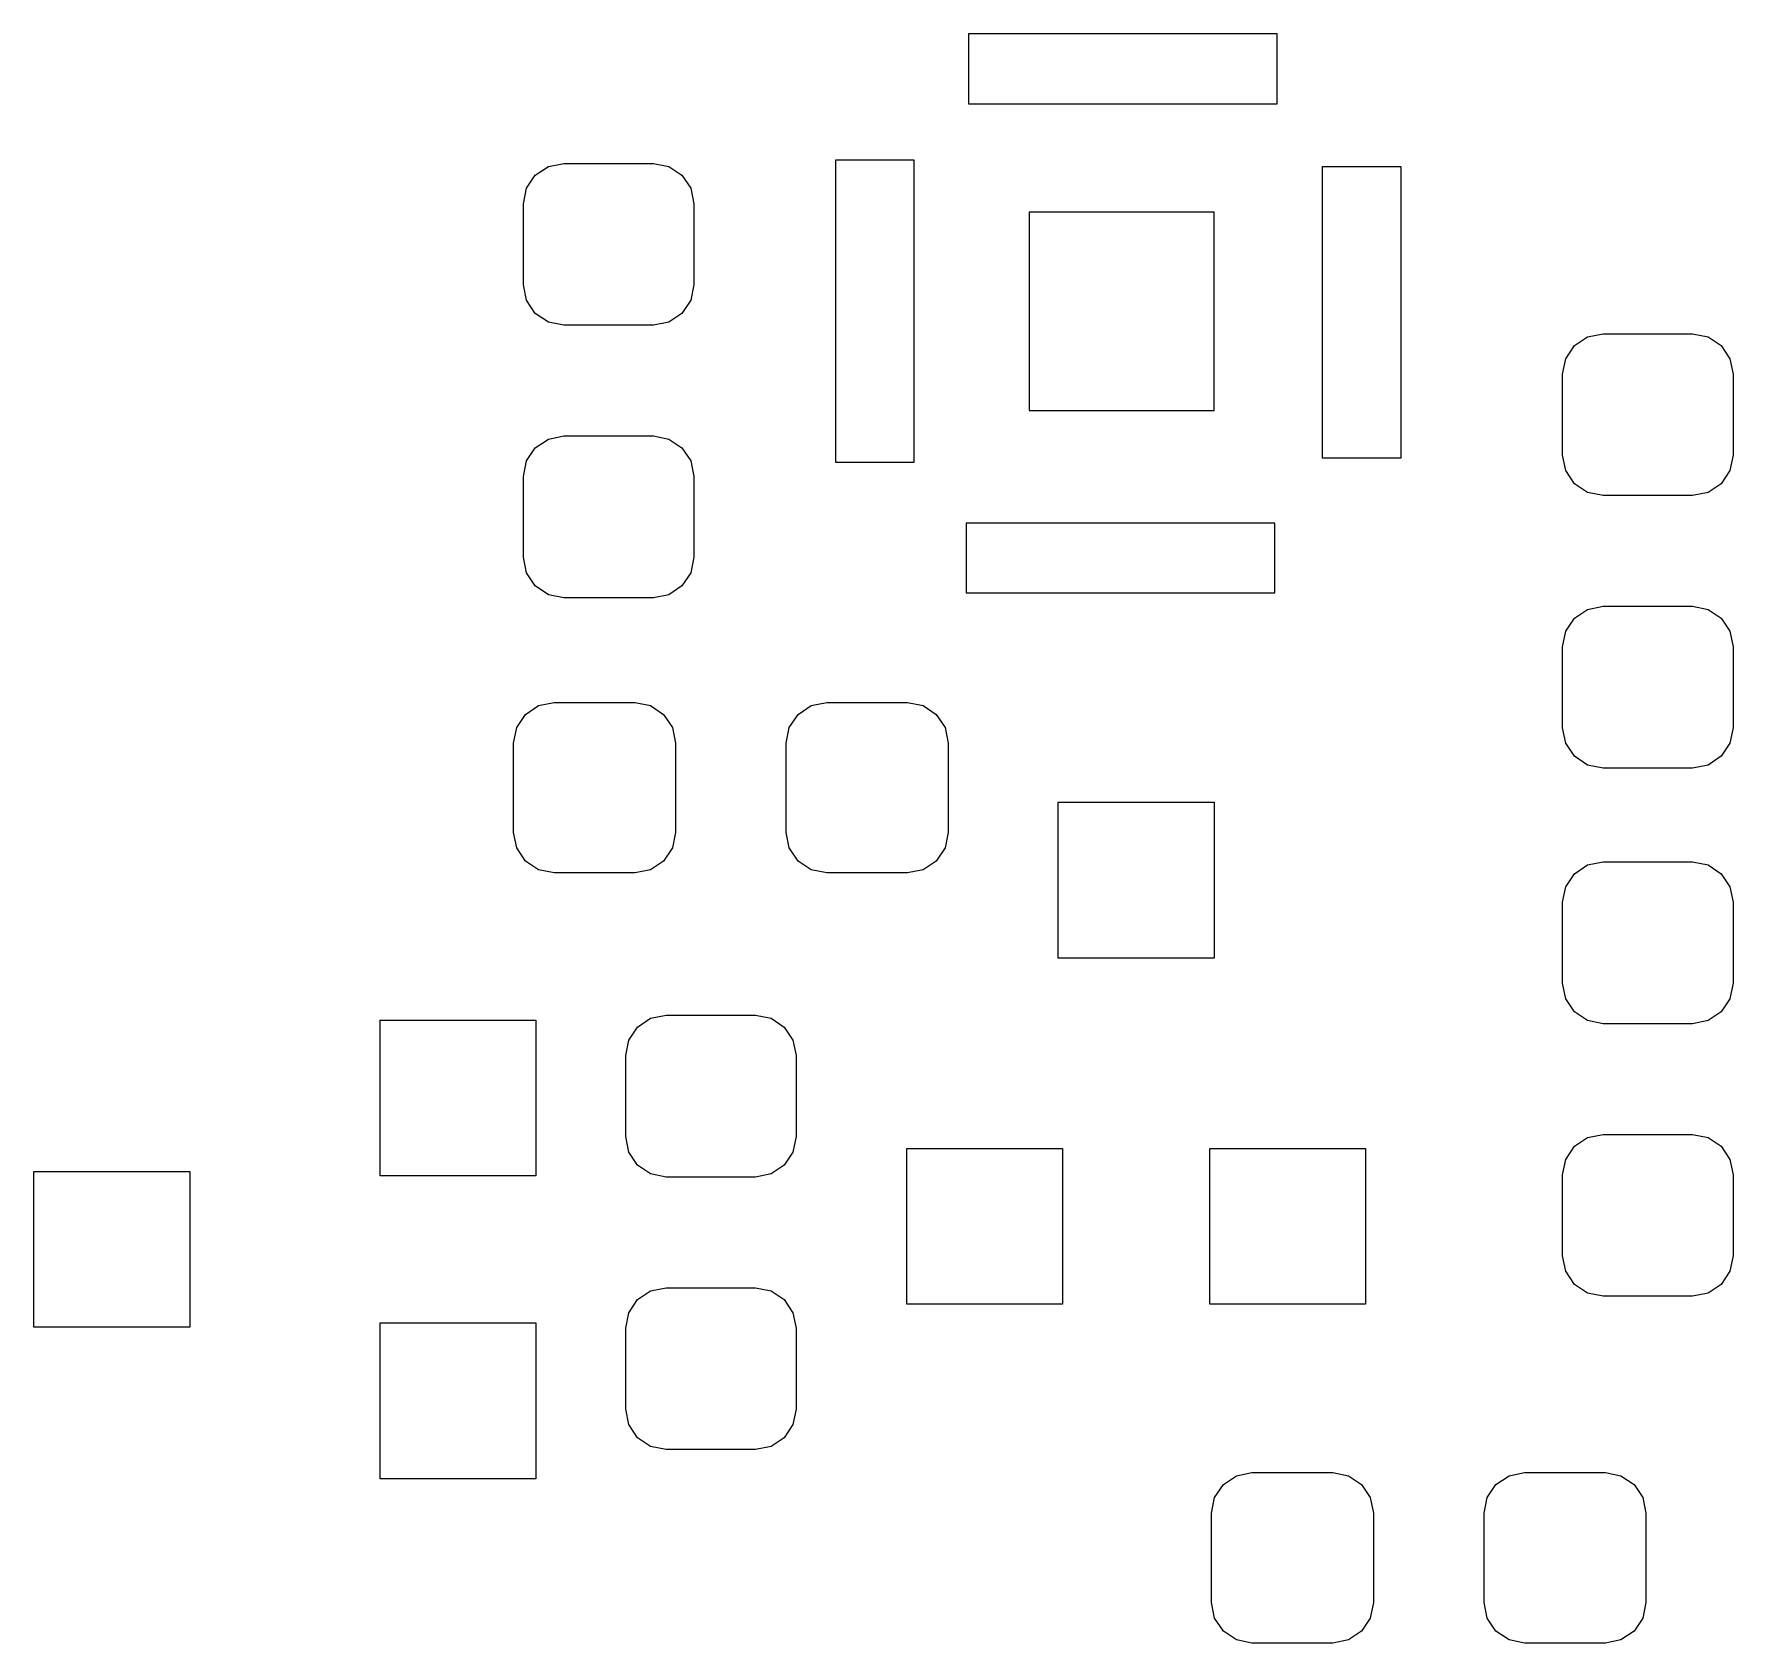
# Model space of a CAD drawing. Header units: millimetres. Extents: x -38 to 35, y -96 to 126.
# Drawn here: x -37.5 to -27.53, y 14.08 to 23.53 of the extents above; entities that cross this region are included whole.
import ezdxf

# ---------------------------------------------------------------- set-up
doc = ezdxf.new("R2010")
doc.units = ezdxf.units.MM
doc.header["$MEASUREMENT"] = 0
doc.layers.add('Layer 1', color=7, linetype='Continuous')

msp = doc.modelspace()

# ---------------------------------------------------------------- linework, layer by layer
at = {"layer": 'Layer 1', "color": 250, "lineweight": 20}
for points in [[(-30.2061, 23.1182), (-30.2061, 23.1182), (-32.0186, 23.1182), (-32.0186, 23.1182), (-32.0186, 23.1182), (-32.0186, 23.1182), (-32.0186, 23.5284), (-32.0186, 23.5284), (-32.0186, 23.5284), (-32.0186, 23.5284), (-30.2061, 23.5284), (-30.2061, 23.5284), (-30.2061, 23.5284), (-30.2061, 23.5284), (-30.2061, 23.1182), (-30.2061, 23.1182)], [(-32.3361, 21.0148), (-32.3361, 21.0148), (-32.7991, 21.0148), (-32.7991, 21.0148), (-32.7991, 21.0148), (-32.7991, 21.0148), (-32.7991, 22.7876), (-32.7991, 22.7876), (-32.7991, 22.7876), (-32.7991, 22.7876), (-32.3361, 22.7876), (-32.3361, 22.7876), (-32.3361, 22.7876), (-32.3361, 22.7876), (-32.3361, 21.0148), (-32.3361, 21.0148)], [(-29.4785, 21.0414), (-29.4785, 21.0414), (-29.9415, 21.0414), (-29.9415, 21.0414), (-29.9415, 21.0414), (-29.9415, 21.0414), (-29.9415, 22.7479), (-29.9415, 22.7479), (-29.9415, 22.7479), (-29.9415, 22.7479), (-29.4785, 22.7479), (-29.4785, 22.7479), (-29.4785, 22.7479), (-29.4785, 22.7479), (-29.4785, 21.0414), (-29.4785, 21.0414)], [(-30.5765, 21.3192), (-30.5765, 21.3192), (-31.6613, 21.3192), (-31.6613, 21.3192), (-31.6613, 21.3192), (-31.6613, 21.3192), (-31.6613, 22.4834), (-31.6613, 22.4834), (-31.6613, 22.4834), (-31.6613, 22.4834), (-30.5765, 22.4834), (-30.5765, 22.4834), (-30.5765, 22.4834), (-30.5765, 22.4834), (-30.5765, 21.3192), (-30.5765, 21.3192)], [(-30.2193, 20.2475), (-30.2193, 20.2475), (-32.0318, 20.2475), (-32.0318, 20.2475), (-32.0318, 20.2475), (-32.0318, 20.2475), (-32.0318, 20.6577), (-32.0318, 20.6577), (-32.0318, 20.6577), (-32.0318, 20.6577), (-30.2193, 20.6577), (-30.2193, 20.6577), (-30.2193, 20.6577), (-30.2193, 20.6577), (-30.2193, 20.2475), (-30.2193, 20.2475)]]:
    msp.add_open_spline(points, degree=3, knots=[0, 0, 0, 0, 0.2, 0.2, 0.2, 0.2, 0.4, 0.4, 0.4, 0.4, 0.6, 0.6, 0.6, 0.6, 1, 1, 1, 1], dxfattribs=at)
at = {"layer": 'Layer 1', "lineweight": 9}
for points, knots in [([(-33.8678, 21.819), (-33.8678, 21.819), (-33.7769, 21.8371), (-33.7769, 21.8371), (-33.7769, 21.8371), (-33.7769, 21.8371), (-33.6999, 21.8886), (-33.6999, 21.8886), (-33.6999, 21.8886), (-33.6999, 21.8886), (-33.6484, 21.9656), (-33.6484, 21.9656), (-33.6484, 21.9656), (-33.6484, 21.9656), (-33.6303, 22.0565), (-33.6303, 22.0565), (-33.6303, 22.0565), (-33.6303, 22.0565), (-33.6303, 22.5315), (-33.6303, 22.5315), (-33.6303, 22.5315), (-33.6303, 22.5315), (-33.6484, 22.6224), (-33.6484, 22.6224), (-33.6484, 22.6224), (-33.6484, 22.6224), (-33.6999, 22.6994), (-33.6999, 22.6994), (-33.6999, 22.6994), (-33.6999, 22.6994), (-33.7769, 22.7509), (-33.7769, 22.7509), (-33.7769, 22.7509), (-33.7769, 22.7509), (-33.8678, 22.769), (-33.8678, 22.769), (-33.8678, 22.769), (-33.8678, 22.769), (-34.3928, 22.769), (-34.3928, 22.769), (-34.3928, 22.769), (-34.3928, 22.769), (-34.4837, 22.7509), (-34.4837, 22.7509), (-34.4837, 22.7509), (-34.4837, 22.7509), (-34.5607, 22.6994), (-34.5607, 22.6994), (-34.5607, 22.6994), (-34.5607, 22.6994), (-34.6122, 22.6224), (-34.6122, 22.6224), (-34.6122, 22.6224), (-34.6122, 22.6224), (-34.6303, 22.5315), (-34.6303, 22.5315), (-34.6303, 22.5315), (-34.6303, 22.5315), (-34.6303, 22.0565), (-34.6303, 22.0565), (-34.6303, 22.0565), (-34.6303, 22.0565), (-34.6122, 21.9656), (-34.6122, 21.9656), (-34.6122, 21.9656), (-34.6122, 21.9656), (-34.5607, 21.8886), (-34.5607, 21.8886), (-34.5607, 21.8886), (-34.5607, 21.8886), (-34.4837, 21.8371), (-34.4837, 21.8371), (-34.4837, 21.8371), (-34.4837, 21.8371), (-34.3928, 21.819), (-34.3928, 21.819), (-34.3928, 21.819), (-34.3928, 21.819), (-33.8678, 21.819), (-33.8678, 21.819)], [0, 0, 0, 0, 0.047619, 0.047619, 0.047619, 0.047619, 0.095238, 0.095238, 0.095238, 0.095238, 0.142857, 0.142857, 0.142857, 0.142857, 0.190476, 0.190476, 0.190476, 0.190476, 0.238095, 0.238095, 0.238095, 0.238095, 0.285714, 0.285714, 0.285714, 0.285714, 0.333333, 0.333333, 0.333333, 0.333333, 0.380952, 0.380952, 0.380952, 0.380952, 0.428571, 0.428571, 0.428571, 0.428571, 0.47619, 0.47619, 0.47619, 0.47619, 0.52381, 0.52381, 0.52381, 0.52381, 0.571429, 0.571429, 0.571429, 0.571429, 0.619048, 0.619048, 0.619048, 0.619048, 0.666667, 0.666667, 0.666667, 0.666667, 0.714286, 0.714286, 0.714286, 0.714286, 0.761905, 0.761905, 0.761905, 0.761905, 0.809524, 0.809524, 0.809524, 0.809524, 0.857143, 0.857143, 0.857143, 0.857143, 0.904762, 0.904762, 0.904762, 0.904762, 1, 1, 1, 1]), ([(-27.7678, 20.819), (-27.7678, 20.819), (-27.6769, 20.8371), (-27.6769, 20.8371), (-27.6769, 20.8371), (-27.6769, 20.8371), (-27.5999, 20.8886), (-27.5999, 20.8886), (-27.5999, 20.8886), (-27.5999, 20.8886), (-27.5484, 20.9656), (-27.5484, 20.9656), (-27.5484, 20.9656), (-27.5484, 20.9656), (-27.5303, 21.0565), (-27.5303, 21.0565), (-27.5303, 21.0565), (-27.5303, 21.0565), (-27.5303, 21.5315), (-27.5303, 21.5315), (-27.5303, 21.5315), (-27.5303, 21.5315), (-27.5484, 21.6224), (-27.5484, 21.6224), (-27.5484, 21.6224), (-27.5484, 21.6224), (-27.5999, 21.6994), (-27.5999, 21.6994), (-27.5999, 21.6994), (-27.5999, 21.6994), (-27.6769, 21.7509), (-27.6769, 21.7509), (-27.6769, 21.7509), (-27.6769, 21.7509), (-27.7678, 21.769), (-27.7678, 21.769), (-27.7678, 21.769), (-27.7678, 21.769), (-28.2928, 21.769), (-28.2928, 21.769), (-28.2928, 21.769), (-28.2928, 21.769), (-28.3837, 21.7509), (-28.3837, 21.7509), (-28.3837, 21.7509), (-28.3837, 21.7509), (-28.4607, 21.6994), (-28.4607, 21.6994), (-28.4607, 21.6994), (-28.4607, 21.6994), (-28.5122, 21.6224), (-28.5122, 21.6224), (-28.5122, 21.6224), (-28.5122, 21.6224), (-28.5303, 21.5315), (-28.5303, 21.5315), (-28.5303, 21.5315), (-28.5303, 21.5315), (-28.5303, 21.0565), (-28.5303, 21.0565), (-28.5303, 21.0565), (-28.5303, 21.0565), (-28.5122, 20.9656), (-28.5122, 20.9656), (-28.5122, 20.9656), (-28.5122, 20.9656), (-28.4607, 20.8886), (-28.4607, 20.8886), (-28.4607, 20.8886), (-28.4607, 20.8886), (-28.3837, 20.8371), (-28.3837, 20.8371), (-28.3837, 20.8371), (-28.3837, 20.8371), (-28.2928, 20.819), (-28.2928, 20.819), (-28.2928, 20.819), (-28.2928, 20.819), (-27.7678, 20.819), (-27.7678, 20.819)], [0, 0, 0, 0, 0.047619, 0.047619, 0.047619, 0.047619, 0.095238, 0.095238, 0.095238, 0.095238, 0.142857, 0.142857, 0.142857, 0.142857, 0.190476, 0.190476, 0.190476, 0.190476, 0.238095, 0.238095, 0.238095, 0.238095, 0.285714, 0.285714, 0.285714, 0.285714, 0.333333, 0.333333, 0.333333, 0.333333, 0.380952, 0.380952, 0.380952, 0.380952, 0.428571, 0.428571, 0.428571, 0.428571, 0.47619, 0.47619, 0.47619, 0.47619, 0.52381, 0.52381, 0.52381, 0.52381, 0.571429, 0.571429, 0.571429, 0.571429, 0.619048, 0.619048, 0.619048, 0.619048, 0.666667, 0.666667, 0.666667, 0.666667, 0.714286, 0.714286, 0.714286, 0.714286, 0.761905, 0.761905, 0.761905, 0.761905, 0.809524, 0.809524, 0.809524, 0.809524, 0.857143, 0.857143, 0.857143, 0.857143, 0.904762, 0.904762, 0.904762, 0.904762, 1, 1, 1, 1]), ([(-33.8678, 20.219), (-33.8678, 20.219), (-33.7769, 20.2371), (-33.7769, 20.2371), (-33.7769, 20.2371), (-33.7769, 20.2371), (-33.6999, 20.2886), (-33.6999, 20.2886), (-33.6999, 20.2886), (-33.6999, 20.2886), (-33.6484, 20.3656), (-33.6484, 20.3656), (-33.6484, 20.3656), (-33.6484, 20.3656), (-33.6303, 20.4565), (-33.6303, 20.4565), (-33.6303, 20.4565), (-33.6303, 20.4565), (-33.6303, 20.9315), (-33.6303, 20.9315), (-33.6303, 20.9315), (-33.6303, 20.9315), (-33.6484, 21.0224), (-33.6484, 21.0224), (-33.6484, 21.0224), (-33.6484, 21.0224), (-33.6999, 21.0994), (-33.6999, 21.0994), (-33.6999, 21.0994), (-33.6999, 21.0994), (-33.7769, 21.1509), (-33.7769, 21.1509), (-33.7769, 21.1509), (-33.7769, 21.1509), (-33.8678, 21.169), (-33.8678, 21.169), (-33.8678, 21.169), (-33.8678, 21.169), (-34.3928, 21.169), (-34.3928, 21.169), (-34.3928, 21.169), (-34.3928, 21.169), (-34.4837, 21.1509), (-34.4837, 21.1509), (-34.4837, 21.1509), (-34.4837, 21.1509), (-34.5607, 21.0994), (-34.5607, 21.0994), (-34.5607, 21.0994), (-34.5607, 21.0994), (-34.6122, 21.0224), (-34.6122, 21.0224), (-34.6122, 21.0224), (-34.6122, 21.0224), (-34.6303, 20.9315), (-34.6303, 20.9315), (-34.6303, 20.9315), (-34.6303, 20.9315), (-34.6303, 20.4565), (-34.6303, 20.4565), (-34.6303, 20.4565), (-34.6303, 20.4565), (-34.6122, 20.3656), (-34.6122, 20.3656), (-34.6122, 20.3656), (-34.6122, 20.3656), (-34.5607, 20.2886), (-34.5607, 20.2886), (-34.5607, 20.2886), (-34.5607, 20.2886), (-34.4837, 20.2371), (-34.4837, 20.2371), (-34.4837, 20.2371), (-34.4837, 20.2371), (-34.3928, 20.219), (-34.3928, 20.219), (-34.3928, 20.219), (-34.3928, 20.219), (-33.8678, 20.219), (-33.8678, 20.219)], [0, 0, 0, 0, 0.047619, 0.047619, 0.047619, 0.047619, 0.095238, 0.095238, 0.095238, 0.095238, 0.142857, 0.142857, 0.142857, 0.142857, 0.190476, 0.190476, 0.190476, 0.190476, 0.238095, 0.238095, 0.238095, 0.238095, 0.285714, 0.285714, 0.285714, 0.285714, 0.333333, 0.333333, 0.333333, 0.333333, 0.380952, 0.380952, 0.380952, 0.380952, 0.428571, 0.428571, 0.428571, 0.428571, 0.47619, 0.47619, 0.47619, 0.47619, 0.52381, 0.52381, 0.52381, 0.52381, 0.571429, 0.571429, 0.571429, 0.571429, 0.619048, 0.619048, 0.619048, 0.619048, 0.666667, 0.666667, 0.666667, 0.666667, 0.714286, 0.714286, 0.714286, 0.714286, 0.761905, 0.761905, 0.761905, 0.761905, 0.809524, 0.809524, 0.809524, 0.809524, 0.857143, 0.857143, 0.857143, 0.857143, 0.904762, 0.904762, 0.904762, 0.904762, 1, 1, 1, 1]), ([(-27.7678, 19.219), (-27.7678, 19.219), (-27.6769, 19.2371), (-27.6769, 19.2371), (-27.6769, 19.2371), (-27.6769, 19.2371), (-27.5999, 19.2886), (-27.5999, 19.2886), (-27.5999, 19.2886), (-27.5999, 19.2886), (-27.5484, 19.3656), (-27.5484, 19.3656), (-27.5484, 19.3656), (-27.5484, 19.3656), (-27.5303, 19.4565), (-27.5303, 19.4565), (-27.5303, 19.4565), (-27.5303, 19.4565), (-27.5303, 19.9315), (-27.5303, 19.9315), (-27.5303, 19.9315), (-27.5303, 19.9315), (-27.5484, 20.0224), (-27.5484, 20.0224), (-27.5484, 20.0224), (-27.5484, 20.0224), (-27.5999, 20.0994), (-27.5999, 20.0994), (-27.5999, 20.0994), (-27.5999, 20.0994), (-27.6769, 20.1509), (-27.6769, 20.1509), (-27.6769, 20.1509), (-27.6769, 20.1509), (-27.7678, 20.169), (-27.7678, 20.169), (-27.7678, 20.169), (-27.7678, 20.169), (-28.2928, 20.169), (-28.2928, 20.169), (-28.2928, 20.169), (-28.2928, 20.169), (-28.3837, 20.1509), (-28.3837, 20.1509), (-28.3837, 20.1509), (-28.3837, 20.1509), (-28.4607, 20.0994), (-28.4607, 20.0994), (-28.4607, 20.0994), (-28.4607, 20.0994), (-28.5122, 20.0224), (-28.5122, 20.0224), (-28.5122, 20.0224), (-28.5122, 20.0224), (-28.5303, 19.9315), (-28.5303, 19.9315), (-28.5303, 19.9315), (-28.5303, 19.9315), (-28.5303, 19.4565), (-28.5303, 19.4565), (-28.5303, 19.4565), (-28.5303, 19.4565), (-28.5122, 19.3656), (-28.5122, 19.3656), (-28.5122, 19.3656), (-28.5122, 19.3656), (-28.4607, 19.2886), (-28.4607, 19.2886), (-28.4607, 19.2886), (-28.4607, 19.2886), (-28.3837, 19.2371), (-28.3837, 19.2371), (-28.3837, 19.2371), (-28.3837, 19.2371), (-28.2928, 19.219), (-28.2928, 19.219), (-28.2928, 19.219), (-28.2928, 19.219), (-27.7678, 19.219), (-27.7678, 19.219)], [0, 0, 0, 0, 0.047619, 0.047619, 0.047619, 0.047619, 0.095238, 0.095238, 0.095238, 0.095238, 0.142857, 0.142857, 0.142857, 0.142857, 0.190476, 0.190476, 0.190476, 0.190476, 0.238095, 0.238095, 0.238095, 0.238095, 0.285714, 0.285714, 0.285714, 0.285714, 0.333333, 0.333333, 0.333333, 0.333333, 0.380952, 0.380952, 0.380952, 0.380952, 0.428571, 0.428571, 0.428571, 0.428571, 0.47619, 0.47619, 0.47619, 0.47619, 0.52381, 0.52381, 0.52381, 0.52381, 0.571429, 0.571429, 0.571429, 0.571429, 0.619048, 0.619048, 0.619048, 0.619048, 0.666667, 0.666667, 0.666667, 0.666667, 0.714286, 0.714286, 0.714286, 0.714286, 0.761905, 0.761905, 0.761905, 0.761905, 0.809524, 0.809524, 0.809524, 0.809524, 0.857143, 0.857143, 0.857143, 0.857143, 0.904762, 0.904762, 0.904762, 0.904762, 1, 1, 1, 1]), ([(-34.6878, 18.8414), (-34.6878, 18.8414), (-34.6697, 18.7505), (-34.6697, 18.7505), (-34.6697, 18.7505), (-34.6697, 18.7505), (-34.6182, 18.6735), (-34.6182, 18.6735), (-34.6182, 18.6735), (-34.6182, 18.6735), (-34.5412, 18.622), (-34.5412, 18.622), (-34.5412, 18.622), (-34.5412, 18.622), (-34.4503, 18.6039), (-34.4503, 18.6039), (-34.4503, 18.6039), (-34.4503, 18.6039), (-33.9753, 18.6039), (-33.9753, 18.6039), (-33.9753, 18.6039), (-33.9753, 18.6039), (-33.8844, 18.622), (-33.8844, 18.622), (-33.8844, 18.622), (-33.8844, 18.622), (-33.8074, 18.6735), (-33.8074, 18.6735), (-33.8074, 18.6735), (-33.8074, 18.6735), (-33.7559, 18.7505), (-33.7559, 18.7505), (-33.7559, 18.7505), (-33.7559, 18.7505), (-33.7378, 18.8414), (-33.7378, 18.8414), (-33.7378, 18.8414), (-33.7378, 18.8414), (-33.7378, 19.3664), (-33.7378, 19.3664), (-33.7378, 19.3664), (-33.7378, 19.3664), (-33.7559, 19.4573), (-33.7559, 19.4573), (-33.7559, 19.4573), (-33.7559, 19.4573), (-33.8074, 19.5343), (-33.8074, 19.5343), (-33.8074, 19.5343), (-33.8074, 19.5343), (-33.8844, 19.5858), (-33.8844, 19.5858), (-33.8844, 19.5858), (-33.8844, 19.5858), (-33.9753, 19.6039), (-33.9753, 19.6039), (-33.9753, 19.6039), (-33.9753, 19.6039), (-34.4503, 19.6039), (-34.4503, 19.6039), (-34.4503, 19.6039), (-34.4503, 19.6039), (-34.5412, 19.5858), (-34.5412, 19.5858), (-34.5412, 19.5858), (-34.5412, 19.5858), (-34.6182, 19.5343), (-34.6182, 19.5343), (-34.6182, 19.5343), (-34.6182, 19.5343), (-34.6697, 19.4573), (-34.6697, 19.4573), (-34.6697, 19.4573), (-34.6697, 19.4573), (-34.6878, 19.3664), (-34.6878, 19.3664), (-34.6878, 19.3664), (-34.6878, 19.3664), (-34.6878, 18.8414), (-34.6878, 18.8414)], [0, 0, 0, 0, 0.047619, 0.047619, 0.047619, 0.047619, 0.095238, 0.095238, 0.095238, 0.095238, 0.142857, 0.142857, 0.142857, 0.142857, 0.190476, 0.190476, 0.190476, 0.190476, 0.238095, 0.238095, 0.238095, 0.238095, 0.285714, 0.285714, 0.285714, 0.285714, 0.333333, 0.333333, 0.333333, 0.333333, 0.380952, 0.380952, 0.380952, 0.380952, 0.428571, 0.428571, 0.428571, 0.428571, 0.47619, 0.47619, 0.47619, 0.47619, 0.52381, 0.52381, 0.52381, 0.52381, 0.571429, 0.571429, 0.571429, 0.571429, 0.619048, 0.619048, 0.619048, 0.619048, 0.666667, 0.666667, 0.666667, 0.666667, 0.714286, 0.714286, 0.714286, 0.714286, 0.761905, 0.761905, 0.761905, 0.761905, 0.809524, 0.809524, 0.809524, 0.809524, 0.857143, 0.857143, 0.857143, 0.857143, 0.904762, 0.904762, 0.904762, 0.904762, 1, 1, 1, 1]), ([(-33.0878, 18.8414), (-33.0878, 18.8414), (-33.0697, 18.7505), (-33.0697, 18.7505), (-33.0697, 18.7505), (-33.0697, 18.7505), (-33.0182, 18.6735), (-33.0182, 18.6735), (-33.0182, 18.6735), (-33.0182, 18.6735), (-32.9412, 18.622), (-32.9412, 18.622), (-32.9412, 18.622), (-32.9412, 18.622), (-32.8503, 18.6039), (-32.8503, 18.6039), (-32.8503, 18.6039), (-32.8503, 18.6039), (-32.3753, 18.6039), (-32.3753, 18.6039), (-32.3753, 18.6039), (-32.3753, 18.6039), (-32.2844, 18.622), (-32.2844, 18.622), (-32.2844, 18.622), (-32.2844, 18.622), (-32.2074, 18.6735), (-32.2074, 18.6735), (-32.2074, 18.6735), (-32.2074, 18.6735), (-32.1559, 18.7505), (-32.1559, 18.7505), (-32.1559, 18.7505), (-32.1559, 18.7505), (-32.1378, 18.8414), (-32.1378, 18.8414), (-32.1378, 18.8414), (-32.1378, 18.8414), (-32.1378, 19.3664), (-32.1378, 19.3664), (-32.1378, 19.3664), (-32.1378, 19.3664), (-32.1559, 19.4573), (-32.1559, 19.4573), (-32.1559, 19.4573), (-32.1559, 19.4573), (-32.2074, 19.5343), (-32.2074, 19.5343), (-32.2074, 19.5343), (-32.2074, 19.5343), (-32.2844, 19.5858), (-32.2844, 19.5858), (-32.2844, 19.5858), (-32.2844, 19.5858), (-32.3753, 19.6039), (-32.3753, 19.6039), (-32.3753, 19.6039), (-32.3753, 19.6039), (-32.8503, 19.6039), (-32.8503, 19.6039), (-32.8503, 19.6039), (-32.8503, 19.6039), (-32.9412, 19.5858), (-32.9412, 19.5858), (-32.9412, 19.5858), (-32.9412, 19.5858), (-33.0182, 19.5343), (-33.0182, 19.5343), (-33.0182, 19.5343), (-33.0182, 19.5343), (-33.0697, 19.4573), (-33.0697, 19.4573), (-33.0697, 19.4573), (-33.0697, 19.4573), (-33.0878, 19.3664), (-33.0878, 19.3664), (-33.0878, 19.3664), (-33.0878, 19.3664), (-33.0878, 18.8414), (-33.0878, 18.8414)], [0, 0, 0, 0, 0.047619, 0.047619, 0.047619, 0.047619, 0.095238, 0.095238, 0.095238, 0.095238, 0.142857, 0.142857, 0.142857, 0.142857, 0.190476, 0.190476, 0.190476, 0.190476, 0.238095, 0.238095, 0.238095, 0.238095, 0.285714, 0.285714, 0.285714, 0.285714, 0.333333, 0.333333, 0.333333, 0.333333, 0.380952, 0.380952, 0.380952, 0.380952, 0.428571, 0.428571, 0.428571, 0.428571, 0.47619, 0.47619, 0.47619, 0.47619, 0.52381, 0.52381, 0.52381, 0.52381, 0.571429, 0.571429, 0.571429, 0.571429, 0.619048, 0.619048, 0.619048, 0.619048, 0.666667, 0.666667, 0.666667, 0.666667, 0.714286, 0.714286, 0.714286, 0.714286, 0.761905, 0.761905, 0.761905, 0.761905, 0.809524, 0.809524, 0.809524, 0.809524, 0.857143, 0.857143, 0.857143, 0.857143, 0.904762, 0.904762, 0.904762, 0.904762, 1, 1, 1, 1]), ([(-30.5766, 18.1045), (-30.5766, 18.1045), (-30.5766, 19.0189), (-30.5766, 19.0189), (-30.5766, 19.0189), (-30.5766, 19.0189), (-31.491, 19.0189), (-31.491, 19.0189), (-31.491, 19.0189), (-31.491, 19.0189), (-31.491, 18.1045), (-31.491, 18.1045), (-31.491, 18.1045), (-31.491, 18.1045), (-30.5766, 18.1045), (-30.5766, 18.1045)], [0, 0, 0, 0, 0.2, 0.2, 0.2, 0.2, 0.4, 0.4, 0.4, 0.4, 0.6, 0.6, 0.6, 0.6, 1, 1, 1, 1]), ([(-27.7678, 17.719), (-27.7678, 17.719), (-27.6769, 17.7371), (-27.6769, 17.7371), (-27.6769, 17.7371), (-27.6769, 17.7371), (-27.5999, 17.7886), (-27.5999, 17.7886), (-27.5999, 17.7886), (-27.5999, 17.7886), (-27.5484, 17.8656), (-27.5484, 17.8656), (-27.5484, 17.8656), (-27.5484, 17.8656), (-27.5303, 17.9565), (-27.5303, 17.9565), (-27.5303, 17.9565), (-27.5303, 17.9565), (-27.5303, 18.4315), (-27.5303, 18.4315), (-27.5303, 18.4315), (-27.5303, 18.4315), (-27.5484, 18.5224), (-27.5484, 18.5224), (-27.5484, 18.5224), (-27.5484, 18.5224), (-27.5999, 18.5994), (-27.5999, 18.5994), (-27.5999, 18.5994), (-27.5999, 18.5994), (-27.6769, 18.6509), (-27.6769, 18.6509), (-27.6769, 18.6509), (-27.6769, 18.6509), (-27.7678, 18.669), (-27.7678, 18.669), (-27.7678, 18.669), (-27.7678, 18.669), (-28.2928, 18.669), (-28.2928, 18.669), (-28.2928, 18.669), (-28.2928, 18.669), (-28.3837, 18.6509), (-28.3837, 18.6509), (-28.3837, 18.6509), (-28.3837, 18.6509), (-28.4607, 18.5994), (-28.4607, 18.5994), (-28.4607, 18.5994), (-28.4607, 18.5994), (-28.5122, 18.5224), (-28.5122, 18.5224), (-28.5122, 18.5224), (-28.5122, 18.5224), (-28.5303, 18.4315), (-28.5303, 18.4315), (-28.5303, 18.4315), (-28.5303, 18.4315), (-28.5303, 17.9565), (-28.5303, 17.9565), (-28.5303, 17.9565), (-28.5303, 17.9565), (-28.5122, 17.8656), (-28.5122, 17.8656), (-28.5122, 17.8656), (-28.5122, 17.8656), (-28.4607, 17.7886), (-28.4607, 17.7886), (-28.4607, 17.7886), (-28.4607, 17.7886), (-28.3837, 17.7371), (-28.3837, 17.7371), (-28.3837, 17.7371), (-28.3837, 17.7371), (-28.2928, 17.719), (-28.2928, 17.719), (-28.2928, 17.719), (-28.2928, 17.719), (-27.7678, 17.719), (-27.7678, 17.719)], [0, 0, 0, 0, 0.047619, 0.047619, 0.047619, 0.047619, 0.095238, 0.095238, 0.095238, 0.095238, 0.142857, 0.142857, 0.142857, 0.142857, 0.190476, 0.190476, 0.190476, 0.190476, 0.238095, 0.238095, 0.238095, 0.238095, 0.285714, 0.285714, 0.285714, 0.285714, 0.333333, 0.333333, 0.333333, 0.333333, 0.380952, 0.380952, 0.380952, 0.380952, 0.428571, 0.428571, 0.428571, 0.428571, 0.47619, 0.47619, 0.47619, 0.47619, 0.52381, 0.52381, 0.52381, 0.52381, 0.571429, 0.571429, 0.571429, 0.571429, 0.619048, 0.619048, 0.619048, 0.619048, 0.666667, 0.666667, 0.666667, 0.666667, 0.714286, 0.714286, 0.714286, 0.714286, 0.761905, 0.761905, 0.761905, 0.761905, 0.809524, 0.809524, 0.809524, 0.809524, 0.857143, 0.857143, 0.857143, 0.857143, 0.904762, 0.904762, 0.904762, 0.904762, 1, 1, 1, 1]), ([(-33.7928, 17.769), (-33.7928, 17.769), (-33.8837, 17.7509), (-33.8837, 17.7509), (-33.8837, 17.7509), (-33.8837, 17.7509), (-33.9607, 17.6994), (-33.9607, 17.6994), (-33.9607, 17.6994), (-33.9607, 17.6994), (-34.0122, 17.6224), (-34.0122, 17.6224), (-34.0122, 17.6224), (-34.0122, 17.6224), (-34.0303, 17.5315), (-34.0303, 17.5315), (-34.0303, 17.5315), (-34.0303, 17.5315), (-34.0303, 17.0565), (-34.0303, 17.0565), (-34.0303, 17.0565), (-34.0303, 17.0565), (-34.0122, 16.9656), (-34.0122, 16.9656), (-34.0122, 16.9656), (-34.0122, 16.9656), (-33.9607, 16.8886), (-33.9607, 16.8886), (-33.9607, 16.8886), (-33.9607, 16.8886), (-33.8837, 16.8371), (-33.8837, 16.8371), (-33.8837, 16.8371), (-33.8837, 16.8371), (-33.7928, 16.819), (-33.7928, 16.819), (-33.7928, 16.819), (-33.7928, 16.819), (-33.2678, 16.819), (-33.2678, 16.819), (-33.2678, 16.819), (-33.2678, 16.819), (-33.1769, 16.8371), (-33.1769, 16.8371), (-33.1769, 16.8371), (-33.1769, 16.8371), (-33.0999, 16.8886), (-33.0999, 16.8886), (-33.0999, 16.8886), (-33.0999, 16.8886), (-33.0484, 16.9656), (-33.0484, 16.9656), (-33.0484, 16.9656), (-33.0484, 16.9656), (-33.0303, 17.0565), (-33.0303, 17.0565), (-33.0303, 17.0565), (-33.0303, 17.0565), (-33.0303, 17.5315), (-33.0303, 17.5315), (-33.0303, 17.5315), (-33.0303, 17.5315), (-33.0484, 17.6224), (-33.0484, 17.6224), (-33.0484, 17.6224), (-33.0484, 17.6224), (-33.0999, 17.6994), (-33.0999, 17.6994), (-33.0999, 17.6994), (-33.0999, 17.6994), (-33.1769, 17.7509), (-33.1769, 17.7509), (-33.1769, 17.7509), (-33.1769, 17.7509), (-33.2678, 17.769), (-33.2678, 17.769), (-33.2678, 17.769), (-33.2678, 17.769), (-33.7928, 17.769), (-33.7928, 17.769)], [0, 0, 0, 0, 0.047619, 0.047619, 0.047619, 0.047619, 0.095238, 0.095238, 0.095238, 0.095238, 0.142857, 0.142857, 0.142857, 0.142857, 0.190476, 0.190476, 0.190476, 0.190476, 0.238095, 0.238095, 0.238095, 0.238095, 0.285714, 0.285714, 0.285714, 0.285714, 0.333333, 0.333333, 0.333333, 0.333333, 0.380952, 0.380952, 0.380952, 0.380952, 0.428571, 0.428571, 0.428571, 0.428571, 0.47619, 0.47619, 0.47619, 0.47619, 0.52381, 0.52381, 0.52381, 0.52381, 0.571429, 0.571429, 0.571429, 0.571429, 0.619048, 0.619048, 0.619048, 0.619048, 0.666667, 0.666667, 0.666667, 0.666667, 0.714286, 0.714286, 0.714286, 0.714286, 0.761905, 0.761905, 0.761905, 0.761905, 0.809524, 0.809524, 0.809524, 0.809524, 0.857143, 0.857143, 0.857143, 0.857143, 0.904762, 0.904762, 0.904762, 0.904762, 1, 1, 1, 1]), ([(-34.5571, 17.7402), (-34.5571, 17.7402), (-35.4715, 17.7402), (-35.4715, 17.7402), (-35.4715, 17.7402), (-35.4715, 17.7402), (-35.4715, 16.8258), (-35.4715, 16.8258), (-35.4715, 16.8258), (-35.4715, 16.8258), (-34.5571, 16.8258), (-34.5571, 16.8258), (-34.5571, 16.8258), (-34.5571, 16.8258), (-34.5571, 17.7402), (-34.5571, 17.7402)], [0, 0, 0, 0, 0.2, 0.2, 0.2, 0.2, 0.4, 0.4, 0.4, 0.4, 0.6, 0.6, 0.6, 0.6, 1, 1, 1, 1]), ([(-27.7678, 16.119), (-27.7678, 16.119), (-27.6769, 16.1371), (-27.6769, 16.1371), (-27.6769, 16.1371), (-27.6769, 16.1371), (-27.5999, 16.1886), (-27.5999, 16.1886), (-27.5999, 16.1886), (-27.5999, 16.1886), (-27.5484, 16.2656), (-27.5484, 16.2656), (-27.5484, 16.2656), (-27.5484, 16.2656), (-27.5303, 16.3565), (-27.5303, 16.3565), (-27.5303, 16.3565), (-27.5303, 16.3565), (-27.5303, 16.8315), (-27.5303, 16.8315), (-27.5303, 16.8315), (-27.5303, 16.8315), (-27.5484, 16.9224), (-27.5484, 16.9224), (-27.5484, 16.9224), (-27.5484, 16.9224), (-27.5999, 16.9994), (-27.5999, 16.9994), (-27.5999, 16.9994), (-27.5999, 16.9994), (-27.6769, 17.0509), (-27.6769, 17.0509), (-27.6769, 17.0509), (-27.6769, 17.0509), (-27.7678, 17.069), (-27.7678, 17.069), (-27.7678, 17.069), (-27.7678, 17.069), (-28.2928, 17.069), (-28.2928, 17.069), (-28.2928, 17.069), (-28.2928, 17.069), (-28.3837, 17.0509), (-28.3837, 17.0509), (-28.3837, 17.0509), (-28.3837, 17.0509), (-28.4607, 16.9994), (-28.4607, 16.9994), (-28.4607, 16.9994), (-28.4607, 16.9994), (-28.5122, 16.9224), (-28.5122, 16.9224), (-28.5122, 16.9224), (-28.5122, 16.9224), (-28.5303, 16.8315), (-28.5303, 16.8315), (-28.5303, 16.8315), (-28.5303, 16.8315), (-28.5303, 16.3565), (-28.5303, 16.3565), (-28.5303, 16.3565), (-28.5303, 16.3565), (-28.5122, 16.2656), (-28.5122, 16.2656), (-28.5122, 16.2656), (-28.5122, 16.2656), (-28.4607, 16.1886), (-28.4607, 16.1886), (-28.4607, 16.1886), (-28.4607, 16.1886), (-28.3837, 16.1371), (-28.3837, 16.1371), (-28.3837, 16.1371), (-28.3837, 16.1371), (-28.2928, 16.119), (-28.2928, 16.119), (-28.2928, 16.119), (-28.2928, 16.119), (-27.7678, 16.119), (-27.7678, 16.119)], [0, 0, 0, 0, 0.047619, 0.047619, 0.047619, 0.047619, 0.095238, 0.095238, 0.095238, 0.095238, 0.142857, 0.142857, 0.142857, 0.142857, 0.190476, 0.190476, 0.190476, 0.190476, 0.238095, 0.238095, 0.238095, 0.238095, 0.285714, 0.285714, 0.285714, 0.285714, 0.333333, 0.333333, 0.333333, 0.333333, 0.380952, 0.380952, 0.380952, 0.380952, 0.428571, 0.428571, 0.428571, 0.428571, 0.47619, 0.47619, 0.47619, 0.47619, 0.52381, 0.52381, 0.52381, 0.52381, 0.571429, 0.571429, 0.571429, 0.571429, 0.619048, 0.619048, 0.619048, 0.619048, 0.666667, 0.666667, 0.666667, 0.666667, 0.714286, 0.714286, 0.714286, 0.714286, 0.761905, 0.761905, 0.761905, 0.761905, 0.809524, 0.809524, 0.809524, 0.809524, 0.857143, 0.857143, 0.857143, 0.857143, 0.904762, 0.904762, 0.904762, 0.904762, 1, 1, 1, 1]), ([(-31.4656, 16.0725), (-31.4656, 16.0725), (-31.4656, 16.9869), (-31.4656, 16.9869), (-31.4656, 16.9869), (-31.4656, 16.9869), (-32.38, 16.9869), (-32.38, 16.9869), (-32.38, 16.9869), (-32.38, 16.9869), (-32.38, 16.0725), (-32.38, 16.0725), (-32.38, 16.0725), (-32.38, 16.0725), (-31.4656, 16.0725), (-31.4656, 16.0725)], [0, 0, 0, 0, 0.2, 0.2, 0.2, 0.2, 0.4, 0.4, 0.4, 0.4, 0.6, 0.6, 0.6, 0.6, 1, 1, 1, 1]), ([(-29.6876, 16.0725), (-29.6876, 16.0725), (-29.6876, 16.9869), (-29.6876, 16.9869), (-29.6876, 16.9869), (-29.6876, 16.9869), (-30.602, 16.9869), (-30.602, 16.9869), (-30.602, 16.9869), (-30.602, 16.9869), (-30.602, 16.0725), (-30.602, 16.0725), (-30.602, 16.0725), (-30.602, 16.0725), (-29.6876, 16.0725), (-29.6876, 16.0725)], [0, 0, 0, 0, 0.2, 0.2, 0.2, 0.2, 0.4, 0.4, 0.4, 0.4, 0.6, 0.6, 0.6, 0.6, 1, 1, 1, 1]), ([(-36.5891, 16.8512), (-36.5891, 16.8512), (-37.5035, 16.8512), (-37.5035, 16.8512), (-37.5035, 16.8512), (-37.5035, 16.8512), (-37.5035, 15.9368), (-37.5035, 15.9368), (-37.5035, 15.9368), (-37.5035, 15.9368), (-36.5891, 15.9368), (-36.5891, 15.9368), (-36.5891, 15.9368), (-36.5891, 15.9368), (-36.5891, 16.8512), (-36.5891, 16.8512)], [0, 0, 0, 0, 0.2, 0.2, 0.2, 0.2, 0.4, 0.4, 0.4, 0.4, 0.6, 0.6, 0.6, 0.6, 1, 1, 1, 1]), ([(-33.7928, 16.169), (-33.7928, 16.169), (-33.8837, 16.1509), (-33.8837, 16.1509), (-33.8837, 16.1509), (-33.8837, 16.1509), (-33.9607, 16.0994), (-33.9607, 16.0994), (-33.9607, 16.0994), (-33.9607, 16.0994), (-34.0122, 16.0224), (-34.0122, 16.0224), (-34.0122, 16.0224), (-34.0122, 16.0224), (-34.0303, 15.9315), (-34.0303, 15.9315), (-34.0303, 15.9315), (-34.0303, 15.9315), (-34.0303, 15.4565), (-34.0303, 15.4565), (-34.0303, 15.4565), (-34.0303, 15.4565), (-34.0122, 15.3656), (-34.0122, 15.3656), (-34.0122, 15.3656), (-34.0122, 15.3656), (-33.9607, 15.2886), (-33.9607, 15.2886), (-33.9607, 15.2886), (-33.9607, 15.2886), (-33.8837, 15.2371), (-33.8837, 15.2371), (-33.8837, 15.2371), (-33.8837, 15.2371), (-33.7928, 15.219), (-33.7928, 15.219), (-33.7928, 15.219), (-33.7928, 15.219), (-33.2678, 15.219), (-33.2678, 15.219), (-33.2678, 15.219), (-33.2678, 15.219), (-33.1769, 15.2371), (-33.1769, 15.2371), (-33.1769, 15.2371), (-33.1769, 15.2371), (-33.0999, 15.2886), (-33.0999, 15.2886), (-33.0999, 15.2886), (-33.0999, 15.2886), (-33.0484, 15.3656), (-33.0484, 15.3656), (-33.0484, 15.3656), (-33.0484, 15.3656), (-33.0303, 15.4565), (-33.0303, 15.4565), (-33.0303, 15.4565), (-33.0303, 15.4565), (-33.0303, 15.9315), (-33.0303, 15.9315), (-33.0303, 15.9315), (-33.0303, 15.9315), (-33.0484, 16.0224), (-33.0484, 16.0224), (-33.0484, 16.0224), (-33.0484, 16.0224), (-33.0999, 16.0994), (-33.0999, 16.0994), (-33.0999, 16.0994), (-33.0999, 16.0994), (-33.1769, 16.1509), (-33.1769, 16.1509), (-33.1769, 16.1509), (-33.1769, 16.1509), (-33.2678, 16.169), (-33.2678, 16.169), (-33.2678, 16.169), (-33.2678, 16.169), (-33.7928, 16.169), (-33.7928, 16.169)], [0, 0, 0, 0, 0.047619, 0.047619, 0.047619, 0.047619, 0.095238, 0.095238, 0.095238, 0.095238, 0.142857, 0.142857, 0.142857, 0.142857, 0.190476, 0.190476, 0.190476, 0.190476, 0.238095, 0.238095, 0.238095, 0.238095, 0.285714, 0.285714, 0.285714, 0.285714, 0.333333, 0.333333, 0.333333, 0.333333, 0.380952, 0.380952, 0.380952, 0.380952, 0.428571, 0.428571, 0.428571, 0.428571, 0.47619, 0.47619, 0.47619, 0.47619, 0.52381, 0.52381, 0.52381, 0.52381, 0.571429, 0.571429, 0.571429, 0.571429, 0.619048, 0.619048, 0.619048, 0.619048, 0.666667, 0.666667, 0.666667, 0.666667, 0.714286, 0.714286, 0.714286, 0.714286, 0.761905, 0.761905, 0.761905, 0.761905, 0.809524, 0.809524, 0.809524, 0.809524, 0.857143, 0.857143, 0.857143, 0.857143, 0.904762, 0.904762, 0.904762, 0.904762, 1, 1, 1, 1]), ([(-34.5571, 15.9622), (-34.5571, 15.9622), (-35.4715, 15.9622), (-35.4715, 15.9622), (-35.4715, 15.9622), (-35.4715, 15.9622), (-35.4715, 15.0478), (-35.4715, 15.0478), (-35.4715, 15.0478), (-35.4715, 15.0478), (-34.5571, 15.0478), (-34.5571, 15.0478), (-34.5571, 15.0478), (-34.5571, 15.0478), (-34.5571, 15.9622), (-34.5571, 15.9622)], [0, 0, 0, 0, 0.2, 0.2, 0.2, 0.2, 0.4, 0.4, 0.4, 0.4, 0.6, 0.6, 0.6, 0.6, 1, 1, 1, 1]), ([(-29.6415, 14.8461), (-29.6415, 14.8461), (-29.6596, 14.937), (-29.6596, 14.937), (-29.6596, 14.937), (-29.6596, 14.937), (-29.7111, 15.014), (-29.7111, 15.014), (-29.7111, 15.014), (-29.7111, 15.014), (-29.7881, 15.0655), (-29.7881, 15.0655), (-29.7881, 15.0655), (-29.7881, 15.0655), (-29.879, 15.0836), (-29.879, 15.0836), (-29.879, 15.0836), (-29.879, 15.0836), (-30.354, 15.0836), (-30.354, 15.0836), (-30.354, 15.0836), (-30.354, 15.0836), (-30.4449, 15.0655), (-30.4449, 15.0655), (-30.4449, 15.0655), (-30.4449, 15.0655), (-30.5219, 15.014), (-30.5219, 15.014), (-30.5219, 15.014), (-30.5219, 15.014), (-30.5734, 14.937), (-30.5734, 14.937), (-30.5734, 14.937), (-30.5734, 14.937), (-30.5915, 14.8461), (-30.5915, 14.8461), (-30.5915, 14.8461), (-30.5915, 14.8461), (-30.5915, 14.3211), (-30.5915, 14.3211), (-30.5915, 14.3211), (-30.5915, 14.3211), (-30.5734, 14.2302), (-30.5734, 14.2302), (-30.5734, 14.2302), (-30.5734, 14.2302), (-30.5219, 14.1532), (-30.5219, 14.1532), (-30.5219, 14.1532), (-30.5219, 14.1532), (-30.4449, 14.1017), (-30.4449, 14.1017), (-30.4449, 14.1017), (-30.4449, 14.1017), (-30.354, 14.0836), (-30.354, 14.0836), (-30.354, 14.0836), (-30.354, 14.0836), (-29.879, 14.0836), (-29.879, 14.0836), (-29.879, 14.0836), (-29.879, 14.0836), (-29.7881, 14.1017), (-29.7881, 14.1017), (-29.7881, 14.1017), (-29.7881, 14.1017), (-29.7111, 14.1532), (-29.7111, 14.1532), (-29.7111, 14.1532), (-29.7111, 14.1532), (-29.6596, 14.2302), (-29.6596, 14.2302), (-29.6596, 14.2302), (-29.6596, 14.2302), (-29.6415, 14.3211), (-29.6415, 14.3211), (-29.6415, 14.3211), (-29.6415, 14.3211), (-29.6415, 14.8461), (-29.6415, 14.8461)], [0, 0, 0, 0, 0.047619, 0.047619, 0.047619, 0.047619, 0.095238, 0.095238, 0.095238, 0.095238, 0.142857, 0.142857, 0.142857, 0.142857, 0.190476, 0.190476, 0.190476, 0.190476, 0.238095, 0.238095, 0.238095, 0.238095, 0.285714, 0.285714, 0.285714, 0.285714, 0.333333, 0.333333, 0.333333, 0.333333, 0.380952, 0.380952, 0.380952, 0.380952, 0.428571, 0.428571, 0.428571, 0.428571, 0.47619, 0.47619, 0.47619, 0.47619, 0.52381, 0.52381, 0.52381, 0.52381, 0.571429, 0.571429, 0.571429, 0.571429, 0.619048, 0.619048, 0.619048, 0.619048, 0.666667, 0.666667, 0.666667, 0.666667, 0.714286, 0.714286, 0.714286, 0.714286, 0.761905, 0.761905, 0.761905, 0.761905, 0.809524, 0.809524, 0.809524, 0.809524, 0.857143, 0.857143, 0.857143, 0.857143, 0.904762, 0.904762, 0.904762, 0.904762, 1, 1, 1, 1]), ([(-28.0415, 14.8461), (-28.0415, 14.8461), (-28.0596, 14.937), (-28.0596, 14.937), (-28.0596, 14.937), (-28.0596, 14.937), (-28.1111, 15.014), (-28.1111, 15.014), (-28.1111, 15.014), (-28.1111, 15.014), (-28.1881, 15.0655), (-28.1881, 15.0655), (-28.1881, 15.0655), (-28.1881, 15.0655), (-28.279, 15.0836), (-28.279, 15.0836), (-28.279, 15.0836), (-28.279, 15.0836), (-28.754, 15.0836), (-28.754, 15.0836), (-28.754, 15.0836), (-28.754, 15.0836), (-28.8449, 15.0655), (-28.8449, 15.0655), (-28.8449, 15.0655), (-28.8449, 15.0655), (-28.9219, 15.014), (-28.9219, 15.014), (-28.9219, 15.014), (-28.9219, 15.014), (-28.9734, 14.937), (-28.9734, 14.937), (-28.9734, 14.937), (-28.9734, 14.937), (-28.9915, 14.8461), (-28.9915, 14.8461), (-28.9915, 14.8461), (-28.9915, 14.8461), (-28.9915, 14.3211), (-28.9915, 14.3211), (-28.9915, 14.3211), (-28.9915, 14.3211), (-28.9734, 14.2302), (-28.9734, 14.2302), (-28.9734, 14.2302), (-28.9734, 14.2302), (-28.9219, 14.1532), (-28.9219, 14.1532), (-28.9219, 14.1532), (-28.9219, 14.1532), (-28.8449, 14.1017), (-28.8449, 14.1017), (-28.8449, 14.1017), (-28.8449, 14.1017), (-28.754, 14.0836), (-28.754, 14.0836), (-28.754, 14.0836), (-28.754, 14.0836), (-28.279, 14.0836), (-28.279, 14.0836), (-28.279, 14.0836), (-28.279, 14.0836), (-28.1881, 14.1017), (-28.1881, 14.1017), (-28.1881, 14.1017), (-28.1881, 14.1017), (-28.1111, 14.1532), (-28.1111, 14.1532), (-28.1111, 14.1532), (-28.1111, 14.1532), (-28.0596, 14.2302), (-28.0596, 14.2302), (-28.0596, 14.2302), (-28.0596, 14.2302), (-28.0415, 14.3211), (-28.0415, 14.3211), (-28.0415, 14.3211), (-28.0415, 14.3211), (-28.0415, 14.8461), (-28.0415, 14.8461)], [0, 0, 0, 0, 0.047619, 0.047619, 0.047619, 0.047619, 0.095238, 0.095238, 0.095238, 0.095238, 0.142857, 0.142857, 0.142857, 0.142857, 0.190476, 0.190476, 0.190476, 0.190476, 0.238095, 0.238095, 0.238095, 0.238095, 0.285714, 0.285714, 0.285714, 0.285714, 0.333333, 0.333333, 0.333333, 0.333333, 0.380952, 0.380952, 0.380952, 0.380952, 0.428571, 0.428571, 0.428571, 0.428571, 0.47619, 0.47619, 0.47619, 0.47619, 0.52381, 0.52381, 0.52381, 0.52381, 0.571429, 0.571429, 0.571429, 0.571429, 0.619048, 0.619048, 0.619048, 0.619048, 0.666667, 0.666667, 0.666667, 0.666667, 0.714286, 0.714286, 0.714286, 0.714286, 0.761905, 0.761905, 0.761905, 0.761905, 0.809524, 0.809524, 0.809524, 0.809524, 0.857143, 0.857143, 0.857143, 0.857143, 0.904762, 0.904762, 0.904762, 0.904762, 1, 1, 1, 1])]:
    msp.add_open_spline(points, degree=3, knots=knots, dxfattribs=at)

doc.saveas('drawing.dxf')
